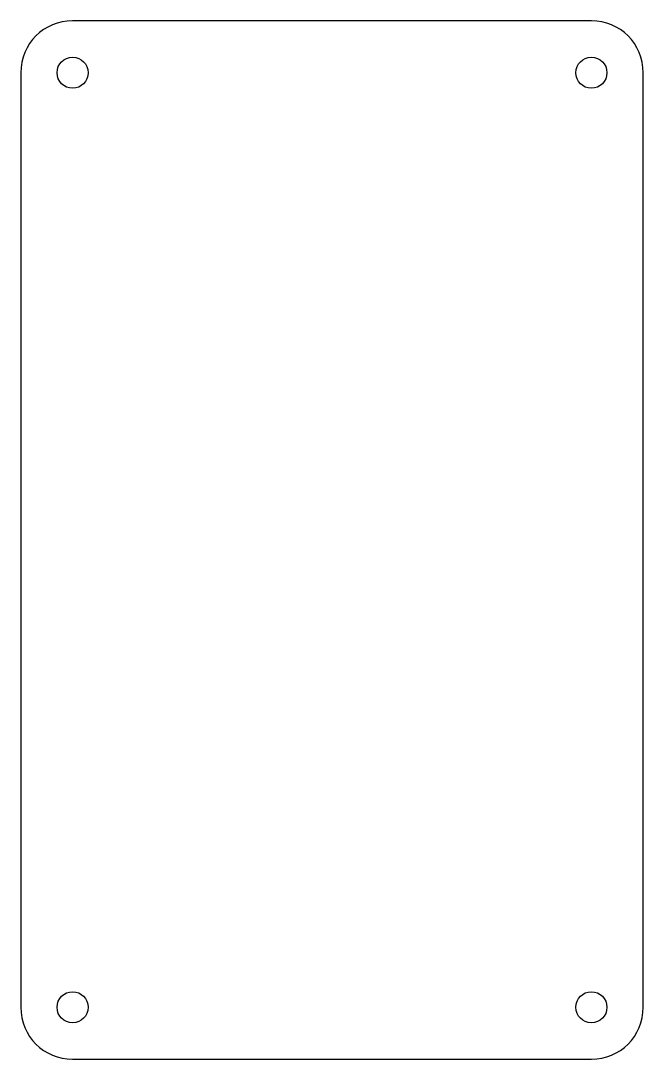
# Model space of a CAD drawing. Header units: millimetres. Extents: x -30 to 30, y -50 to 50.
import ezdxf

# ---------------------------------------------------------------- set-up
doc = ezdxf.new("R2010")
doc.units = ezdxf.units.MM
doc.layers.get('0').update_dxf_attribs({"linetype": 'CONTINUOUS'})

msp = doc.modelspace()

# ---------------------------------------------------------------- linework, layer by layer
msp.add_lwpolyline([(-30, 45), (-30, -45, 0.41421), (-25, -50), (25, -50, 0.41421), (30, -45), (30, 45, 0.41421), (25, 50), (-25, 50, 0.41421)], format="xyb", close=True)
for centre in [(-25, 45), (25, 45), (-25, -45), (25, -45)]:
    msp.add_circle(centre, 1.5)

doc.saveas('drawing.dxf')
